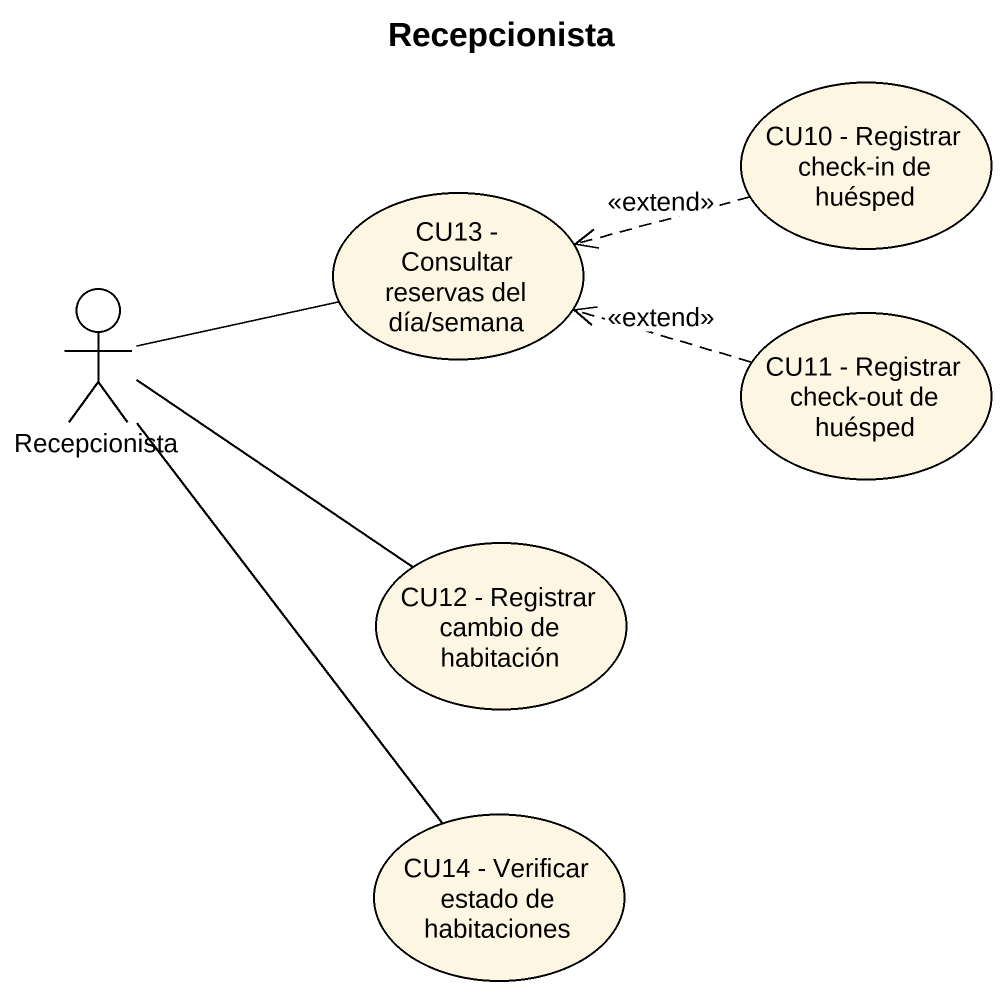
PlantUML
@startuml
title Recepcionista
usecase "CU10 - Registrar check-in de huésped" as CU10_Registrar_check_in_de
usecase "CU13 - Consultar reservas del día/semana" as CU13_Consultar_reservas_del
actor Recepcionista
usecase "CU11 - Registrar check-out de huésped" as CU11_Registrar_check_out_de
usecase "CU12 - Registrar cambio de habitación" as CU12_Registrar_cambio_de
usecase "CU14 - Verificar estado de habitaciones" as CU14_Verificar_estado_de
CU10_Registrar_check_in_de .left.> CU13_Consultar_reservas_del : <<extend>>
Recepcionista -right- CU13_Consultar_reservas_del
Recepcionista -right- CU12_Registrar_cambio_de
Recepcionista -- CU14_Verificar_estado_de
CU11_Registrar_check_out_de .left.> CU13_Consultar_reservas_del : <<extend>>
@enduml
